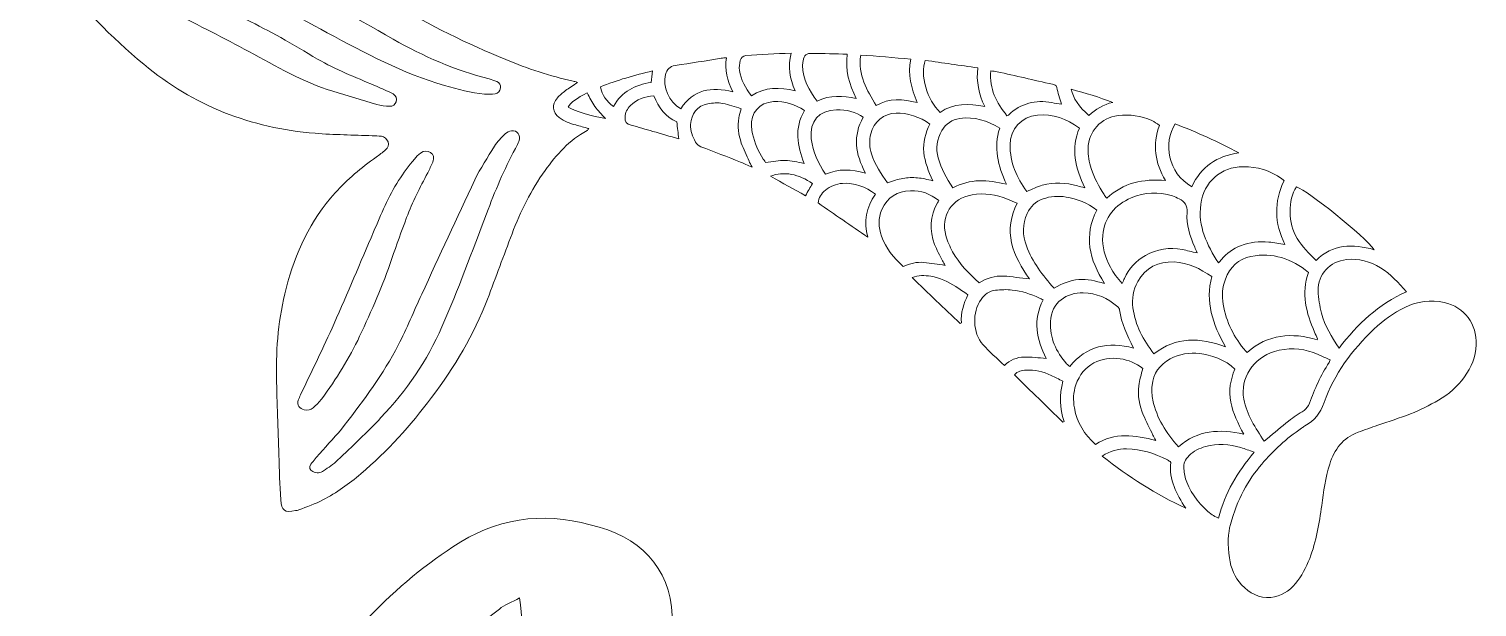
# Model space of a CAD drawing. Header units: inches. Extents: x 0.16 to 5.6, y -5.13 to -0.86.
# Drawn here: x 0.162 to 1.34, y -4.284 to -3.814 of the extents above; entities that cross this region are included whole.
import ezdxf

# ---------------------------------------------------------------- set-up
doc = ezdxf.new("R2010")
doc.units = ezdxf.units.IN
doc.header["$MEASUREMENT"] = 0
doc.layers.add('Layer 1', color=7, linetype='Continuous')

# ---------------------------------------------------------------- blocks, each defined once
blk = doc.blocks.new('block 67')
at = {"layer": 'Layer 1', "lineweight": 0}
blk.add_open_spline([(1.1384, -4.2439), (1.1397, -4.2521), (1.1426, -4.2596), (1.1484, -4.2658), (1.1549, -4.2725), (1.1626, -4.2768), (1.1722, -4.276), (1.1805, -4.2753), (1.1869, -4.2708), (1.1922, -4.2646), (1.1974, -4.2586), (1.2008, -4.2516), (1.2037, -4.2443), (1.2091, -4.2304), (1.2114, -4.2158), (1.2135, -4.2012), (1.2151, -4.1899), (1.2165, -4.1786), (1.22, -4.1677), (1.2238, -4.1556), (1.2307, -4.1463), (1.243, -4.1417), (1.2484, -4.1398), (1.2537, -4.1378), (1.2591, -4.1359), (1.2679, -4.1328), (1.277, -4.1302), (1.2857, -4.1267), (1.2935, -4.1235), (1.3011, -4.1198), (1.3084, -4.1156), (1.3168, -4.1109), (1.3239, -4.1044), (1.3296, -4.0966), (1.3352, -4.0888), (1.3387, -4.0803), (1.3391, -4.0706), (1.3398, -4.0537), (1.3294, -4.0398), (1.3131, -4.0361), (1.302, -4.0335), (1.2914, -4.0353), (1.2812, -4.0401), (1.2718, -4.0446), (1.2635, -4.0507), (1.256, -4.0578), (1.2382, -4.0748), (1.2236, -4.0941), (1.2154, -4.1176), (1.2125, -4.1262), (1.2075, -4.1323), (1.1998, -4.1365), (1.1988, -4.1371), (1.198, -4.1377), (1.1971, -4.1383), (1.1849, -4.1466), (1.1741, -4.1564), (1.1647, -4.1676), (1.1535, -4.181), (1.145, -4.1959), (1.1392, -4.2168), (1.1376, -4.223), (1.1367, -4.2334), (1.1384, -4.2439)], degree=3, knots=[0, 0, 0, 0, 1, 1, 1, 2, 2, 2, 3, 3, 3, 4, 4, 4, 5, 5, 5, 6, 6, 6, 7, 7, 7, 8, 8, 8, 9, 9, 9, 10, 10, 10, 11, 11, 11, 12, 12, 12, 13, 13, 13, 14, 14, 14, 15, 15, 15, 16, 16, 16, 17, 17, 17, 18, 18, 18, 19, 19, 19, 20, 20, 20, 21, 21, 21, 21], dxfattribs=at)
blk = doc.blocks.new('block 66')
at = {"layer": 'Layer 1'}
blk.add_blockref('block 67', (0, 0), dxfattribs=at)
blk = doc.blocks.new('block 70')
at = {"layer": 'Layer 1', "lineweight": 0}
blk.add_open_spline([(1.0159, -4.0175), (1.0228, -4.0169), (1.0295, -4.0187), (1.037, -4.0207), (1.0244, -4.0012), (1.02, -3.9819), (1.0306, -3.961), (1.023, -3.9552), (1.0146, -3.952), (1.0056, -3.9504), (0.9992, -3.9493), (0.993, -3.9498), (0.9869, -3.9519), (0.9809, -3.954), (0.9767, -3.9579), (0.9741, -3.9637), (0.97, -3.9725), (0.9702, -3.9813), (0.9734, -3.9902), (0.9781, -4.0033), (0.9866, -4.014), (0.9959, -4.0246), (1.0024, -4.0206), (1.0088, -4.0181), (1.0159, -4.0175)], degree=3, knots=[0, 0, 0, 0, 1, 1, 1, 2, 2, 2, 3, 3, 3, 4, 4, 4, 5, 5, 5, 6, 6, 6, 7, 7, 7, 8, 8, 8, 8], dxfattribs=at)
blk = doc.blocks.new('block 69')
at = {"layer": 'Layer 1'}
blk.add_blockref('block 70', (0, 0), dxfattribs=at)
blk = doc.blocks.new('block 73')
at = {"layer": 'Layer 1', "lineweight": 0}
blk.add_open_spline([(1.0754, -3.8883), (1.0666, -3.8841), (1.0574, -3.8831), (1.0479, -3.8842), (1.0341, -3.8858), (1.024, -3.897), (1.0235, -3.911), (1.0233, -3.9166), (1.0243, -3.922), (1.0261, -3.9273), (1.0286, -3.9348), (1.0324, -3.9416), (1.0365, -3.9483), (1.0371, -3.9493), (1.0378, -3.9502), (1.0387, -3.9514), (1.0522, -3.9388), (1.0683, -3.9354), (1.0865, -3.937), (1.0778, -3.9225), (1.0759, -3.908), (1.0815, -3.8921), (1.0792, -3.8906), (1.0774, -3.8892), (1.0754, -3.8883)], degree=3, knots=[0, 0, 0, 0, 1, 1, 1, 2, 2, 2, 3, 3, 3, 4, 4, 4, 5, 5, 5, 6, 6, 6, 7, 7, 7, 8, 8, 8, 8], dxfattribs=at)
blk = doc.blocks.new('block 72')
at = {"layer": 'Layer 1'}
blk.add_blockref('block 73', (0, 0), dxfattribs=at)
blk = doc.blocks.new('block 75')
at = {"layer": 'Layer 1', "lineweight": 0}
blk.add_open_spline([(0.9715, -4.0805), (0.9774, -4.0805), (0.9833, -4.0812), (0.9895, -4.0816), (0.9816, -4.0662), (0.9786, -4.0505), (0.9869, -4.0341), (0.9858, -4.0335), (0.9849, -4.0329), (0.984, -4.0325), (0.9769, -4.0293), (0.9696, -4.0269), (0.9619, -4.026), (0.9574, -4.0255), (0.9527, -4.0257), (0.9482, -4.0262), (0.9433, -4.0268), (0.9394, -4.0296), (0.9365, -4.0337), (0.9292, -4.0441), (0.9296, -4.061), (0.938, -4.0704), (0.9433, -4.0764), (0.9495, -4.0815), (0.9555, -4.0873), (0.9602, -4.0832), (0.9655, -4.0805), (0.9715, -4.0805)], degree=3, knots=[0, 0, 0, 0, 1, 1, 1, 2, 2, 2, 3, 3, 3, 4, 4, 4, 5, 5, 5, 6, 6, 6, 7, 7, 7, 8, 8, 8, 9, 9, 9, 9], dxfattribs=at)
blk = doc.blocks.new('block 74')
at = {"layer": 'Layer 1'}
blk.add_blockref('block 75', (0, 0), dxfattribs=at)
blk = doc.blocks.new('block 71')
at = {"layer": 'Layer 1'}
for name in ['block 72', 'block 74']:
    blk.add_blockref(name, (0, 0), dxfattribs=at)
blk = doc.blocks.new('block 68')
at = {"layer": 'Layer 1'}
for name in ['block 71', 'block 69']:
    blk.add_blockref(name, (0, 0), dxfattribs=at)
blk = doc.blocks.new('block 78')
at = {"layer": 'Layer 1', "lineweight": 0}
blk.add_open_spline([(1.1692, -4.147), (1.175, -4.1421), (1.1807, -4.1372), (1.1866, -4.1326), (1.1906, -4.1294), (1.195, -4.1267), (1.1991, -4.1239), (1.2012, -4.1224), (1.2026, -4.1206), (1.2035, -4.1181), (1.2077, -4.1066), (1.2126, -4.0953), (1.2195, -4.085), (1.2198, -4.0845), (1.2199, -4.0839), (1.2203, -4.0828), (1.2157, -4.0808), (1.2113, -4.0786), (1.2067, -4.0769), (1.1963, -4.0731), (1.1857, -4.0728), (1.175, -4.076), (1.1578, -4.0812), (1.147, -4.098), (1.1501, -4.1147), (1.1526, -4.1275), (1.1596, -4.1382), (1.1668, -4.149), (1.1679, -4.1481), (1.1685, -4.1475), (1.1692, -4.147)], degree=3, knots=[0, 0, 0, 0, 1, 1, 1, 2, 2, 2, 3, 3, 3, 4, 4, 4, 5, 5, 5, 6, 6, 6, 7, 7, 7, 8, 8, 8, 9, 9, 9, 10, 10, 10, 10], dxfattribs=at)
blk = doc.blocks.new('block 77')
at = {"layer": 'Layer 1'}
blk.add_blockref('block 78', (0, 0), dxfattribs=at)
blk = doc.blocks.new('block 80')
at = {"layer": 'Layer 1', "lineweight": 0}
blk.add_open_spline([(1.2613, -4.0079), (1.2528, -4.0027), (1.2436, -4.0002), (1.2336, -4.0013), (1.2199, -4.0028), (1.2104, -4.0131), (1.2106, -4.0268), (1.2108, -4.0329), (1.2119, -4.039), (1.2134, -4.0449), (1.2161, -4.0551), (1.2214, -4.0641), (1.2276, -4.0732), (1.2427, -4.0538), (1.2595, -4.0373), (1.2824, -4.0276), (1.2758, -4.0201), (1.2695, -4.013), (1.2613, -4.0079)], degree=3, knots=[0, 0, 0, 0, 1, 1, 1, 2, 2, 2, 3, 3, 3, 4, 4, 4, 5, 5, 5, 6, 6, 6, 6], dxfattribs=at)
blk = doc.blocks.new('block 79')
at = {"layer": 'Layer 1'}
blk.add_blockref('block 80', (0, 0), dxfattribs=at)
blk = doc.blocks.new('block 82')
at = {"layer": 'Layer 1', "lineweight": 0}
blk.add_open_spline([(1.1586, -4.1579), (1.1546, -4.1565), (1.1512, -4.1551), (1.1478, -4.1541), (1.1383, -4.1512), (1.1287, -4.1507), (1.1191, -4.1533), (1.114, -4.1546), (1.1094, -4.1569), (1.1056, -4.1607), (1.1026, -4.1637), (1.1007, -4.1671), (1.1014, -4.1714), (1.1019, -4.1751), (1.1024, -4.1788), (1.1037, -4.1822), (1.1079, -4.193), (1.1152, -4.2017), (1.1243, -4.2088), (1.1257, -4.2098), (1.1275, -4.2104), (1.1295, -4.2114), (1.1349, -4.1911), (1.145, -4.174), (1.1586, -4.1579)], degree=3, knots=[0, 0, 0, 0, 1, 1, 1, 2, 2, 2, 3, 3, 3, 4, 4, 4, 5, 5, 5, 6, 6, 6, 7, 7, 7, 8, 8, 8, 8], dxfattribs=at)
blk = doc.blocks.new('block 81')
at = {"layer": 'Layer 1'}
blk.add_blockref('block 82', (0, 0), dxfattribs=at)
blk = doc.blocks.new('block 76')
at = {"layer": 'Layer 1'}
for name in ['block 79', 'block 77', 'block 81']:
    blk.add_blockref(name, (0, 0), dxfattribs=at)
blk = doc.blocks.new('block 85')
at = {"layer": 'Layer 1', "lineweight": 0}
blk.add_open_spline([(1.2101, -4.0657), (1.2093, -4.0639), (1.2085, -4.0621), (1.2077, -4.0602), (1.201, -4.0447), (1.1965, -4.0289), (1.2027, -4.0117), (1.189, -4.0006), (1.1737, -3.9951), (1.156, -3.9987), (1.1457, -4.0008), (1.1389, -4.0074), (1.1352, -4.0171), (1.1326, -4.0237), (1.1323, -4.0306), (1.1334, -4.0376), (1.1357, -4.0521), (1.1423, -4.0646), (1.1517, -4.0758), (1.152, -4.0761), (1.1524, -4.0763), (1.1529, -4.0767), (1.1698, -4.0618), (1.1892, -4.0604), (1.2098, -4.0664), (1.21, -4.066), (1.2102, -4.0658), (1.2101, -4.0657)], degree=3, knots=[0, 0, 0, 0, 1, 1, 1, 2, 2, 2, 3, 3, 3, 4, 4, 4, 5, 5, 5, 6, 6, 6, 7, 7, 7, 8, 8, 8, 9, 9, 9, 9], dxfattribs=at)
blk = doc.blocks.new('block 84')
at = {"layer": 'Layer 1'}
blk.add_blockref('block 85', (0, 0), dxfattribs=at)
blk = doc.blocks.new('block 87')
at = {"layer": 'Layer 1', "lineweight": 0}
blk.add_open_spline([(1.1501, -4.1433), (1.1455, -4.1344), (1.1414, -4.1263), (1.1396, -4.1172), (1.1377, -4.1078), (1.1393, -4.0989), (1.1428, -4.0903), (1.1357, -4.0827), (1.1225, -4.0785), (1.1144, -4.0777), (1.1059, -4.0769), (1.0978, -4.0778), (1.0902, -4.082), (1.0817, -4.0867), (1.0765, -4.0939), (1.0756, -4.1036), (1.0753, -4.1076), (1.0753, -4.1117), (1.0762, -4.1155), (1.0793, -4.13), (1.0868, -4.1422), (1.097, -4.1535), (1.1127, -4.1399), (1.1305, -4.1387), (1.1501, -4.1433)], degree=3, knots=[0, 0, 0, 0, 1, 1, 1, 2, 2, 2, 3, 3, 3, 4, 4, 4, 5, 5, 5, 6, 6, 6, 7, 7, 7, 8, 8, 8, 8], dxfattribs=at)
blk = doc.blocks.new('block 86')
at = {"layer": 'Layer 1'}
blk.add_blockref('block 87', (0, 0), dxfattribs=at)
blk = doc.blocks.new('block 89')
at = {"layer": 'Layer 1', "lineweight": 0}
blk.add_open_spline([(1.193, -3.9422), (1.1858, -3.9522), (1.186, -3.9723), (1.1935, -3.984), (1.1978, -3.9906), (1.2031, -3.9963), (1.2089, -4.0019), (1.2225, -3.9885), (1.2386, -3.9884), (1.2562, -3.9932), (1.2481, -3.9821), (1.2024, -3.9453), (1.193, -3.9422)], degree=3, knots=[0, 0, 0, 0, 1, 1, 1, 2, 2, 2, 3, 3, 3, 4, 4, 4, 4], dxfattribs=at)
blk = doc.blocks.new('block 88')
at = {"layer": 'Layer 1'}
blk.add_blockref('block 89', (0, 0), dxfattribs=at)
blk = doc.blocks.new('block 91')
at = {"layer": 'Layer 1', "lineweight": 0}
blk.add_open_spline([(1.1029, -4.2035), (1.0953, -4.192), (1.0893, -4.1803), (1.0907, -4.1662), (1.0903, -4.1657), (1.09, -4.1654), (1.0896, -4.1651), (1.0891, -4.1648), (1.0886, -4.1644), (1.088, -4.1641), (1.0776, -4.1587), (1.0667, -4.1554), (1.0549, -4.1552), (1.048, -4.1551), (1.0415, -4.1566), (1.0351, -4.1611), (1.0565, -4.1779), (1.0788, -4.192), (1.1029, -4.2035)], degree=3, knots=[0, 0, 0, 0, 1, 1, 1, 2, 2, 2, 3, 3, 3, 4, 4, 4, 5, 5, 5, 6, 6, 6, 6], dxfattribs=at)
blk = doc.blocks.new('block 90')
at = {"layer": 'Layer 1'}
blk.add_blockref('block 91', (0, 0), dxfattribs=at)
blk = doc.blocks.new('block 83')
at = {"layer": 'Layer 1'}
for name in ['block 88', 'block 84', 'block 86', 'block 90']:
    blk.add_blockref(name, (0, 0), dxfattribs=at)
blk = doc.blocks.new('block 94')
at = {"layer": 'Layer 1', "lineweight": 0}
blk.add_open_spline([(0.7679, -3.8728), (0.7562, -3.8736), (0.7491, -3.8819), (0.7499, -3.8935), (0.75, -3.8954), (0.7504, -3.8972), (0.7508, -3.899), (0.7523, -3.9065), (0.7555, -3.9133), (0.7595, -3.9197), (0.7603, -3.9208), (0.7611, -3.9219), (0.7613, -3.9222), (0.7671, -3.9216), (0.7722, -3.9205), (0.7772, -3.9207), (0.7822, -3.9208), (0.7872, -3.9221), (0.7926, -3.923), (0.7874, -3.9086), (0.7842, -3.8945), (0.7931, -3.88), (0.7851, -3.8751), (0.7769, -3.8722), (0.7679, -3.8728)], degree=3, knots=[0, 0, 0, 0, 1, 1, 1, 2, 2, 2, 3, 3, 3, 4, 4, 4, 5, 5, 5, 6, 6, 6, 7, 7, 7, 8, 8, 8, 8], dxfattribs=at)
blk = doc.blocks.new('block 93')
at = {"layer": 'Layer 1'}
blk.add_blockref('block 94', (0, 0), dxfattribs=at)
blk = doc.blocks.new('block 96')
at = {"layer": 'Layer 1', "lineweight": 0}
blk.add_open_spline([(0.8278, -3.8342), (0.8179, -3.834), (0.8087, -3.8337), (0.7995, -3.8336), (0.7942, -3.8335), (0.793, -3.8346), (0.7918, -3.8399), (0.7916, -3.8411), (0.7914, -3.8423), (0.7914, -3.8435), (0.7914, -3.8548), (0.797, -3.8636), (0.8032, -3.8724), (0.8138, -3.8673), (0.8242, -3.868), (0.835, -3.8703), (0.8295, -3.8588), (0.8257, -3.8472), (0.8278, -3.8342)], degree=3, knots=[0, 0, 0, 0, 1, 1, 1, 2, 2, 2, 3, 3, 3, 4, 4, 4, 5, 5, 5, 6, 6, 6, 6], dxfattribs=at)
blk = doc.blocks.new('block 95')
at = {"layer": 'Layer 1'}
blk.add_blockref('block 96', (0, 0), dxfattribs=at)
blk = doc.blocks.new('block 92')
at = {"layer": 'Layer 1'}
for name in ['block 95', 'block 93']:
    blk.add_blockref(name, (0, 0), dxfattribs=at)
blk = doc.blocks.new('block 99')
at = {"layer": 'Layer 1', "lineweight": 0}
blk.add_open_spline([(0.9571, -3.94), (0.9504, -3.9249), (0.9465, -3.9101), (0.9517, -3.8944), (0.9415, -3.8883), (0.9311, -3.8848), (0.9193, -3.8865), (0.9128, -3.8874), (0.908, -3.8908), (0.9046, -3.8964), (0.9005, -3.9034), (0.8996, -3.9108), (0.9017, -3.9186), (0.904, -3.9273), (0.9083, -3.9351), (0.9136, -3.943), (0.9275, -3.9353), (0.942, -3.9362), (0.9571, -3.94)], degree=3, knots=[0, 0, 0, 0, 1, 1, 1, 2, 2, 2, 3, 3, 3, 4, 4, 4, 5, 5, 5, 6, 6, 6, 6], dxfattribs=at)
blk = doc.blocks.new('block 98')
at = {"layer": 'Layer 1'}
blk.add_blockref('block 99', (0, 0), dxfattribs=at)
blk = doc.blocks.new('block 101')
at = {"layer": 'Layer 1', "lineweight": 0}
blk.add_open_spline([(0.8791, -3.9453), (0.8683, -3.9457), (0.8605, -3.9505), (0.8559, -3.9606), (0.8527, -3.9679), (0.853, -3.9751), (0.8556, -3.9822), (0.8591, -3.992), (0.8653, -3.9999), (0.8733, -4.0068), (0.8787, -4.0045), (0.8842, -4.003), (0.89, -4.0036), (0.8957, -4.0041), (0.9014, -4.0051), (0.9073, -4.006), (0.9066, -4.0047), (0.9058, -4.0035), (0.9051, -4.0022), (0.903, -3.9978), (0.9004, -3.9935), (0.8988, -3.9889), (0.8946, -3.9773), (0.8947, -3.9659), (0.9012, -3.9551), (0.9015, -3.9546), (0.9017, -3.954), (0.9021, -3.9531), (0.8953, -3.9478), (0.8877, -3.945), (0.8791, -3.9453)], degree=3, knots=[0, 0, 0, 0, 1, 1, 1, 2, 2, 2, 3, 3, 3, 4, 4, 4, 5, 5, 5, 6, 6, 6, 7, 7, 7, 8, 8, 8, 9, 9, 9, 10, 10, 10, 10], dxfattribs=at)
blk = doc.blocks.new('block 100')
at = {"layer": 'Layer 1'}
blk.add_blockref('block 101', (0, 0), dxfattribs=at)
blk = doc.blocks.new('block 103')
at = {"layer": 'Layer 1', "lineweight": 0}
blk.add_open_spline([(0.9589, -3.8837), (0.9689, -3.8741), (0.9808, -3.8712), (0.9942, -3.8736), (0.9967, -3.8741), (0.9992, -3.8744), (1.0019, -3.8749), (1.0005, -3.87), (0.9991, -3.8657), (0.998, -3.8613), (0.9975, -3.8593), (0.9961, -3.8591), (0.9946, -3.8587), (0.9796, -3.8553), (0.9646, -3.8519), (0.9496, -3.8485), (0.948, -3.8481), (0.9464, -3.8481), (0.9444, -3.8479), (0.9432, -3.8625), (0.9489, -3.8738), (0.9576, -3.8843), (0.9584, -3.8839), (0.9587, -3.8839), (0.9589, -3.8837)], degree=3, knots=[0, 0, 0, 0, 1, 1, 1, 2, 2, 2, 3, 3, 3, 4, 4, 4, 5, 5, 5, 6, 6, 6, 7, 7, 7, 8, 8, 8, 8], dxfattribs=at)
blk = doc.blocks.new('block 102')
at = {"layer": 'Layer 1'}
blk.add_blockref('block 103', (0, 0), dxfattribs=at)
blk = doc.blocks.new('block 97')
at = {"layer": 'Layer 1'}
for name in ['block 102', 'block 98', 'block 100']:
    blk.add_blockref(name, (0, 0), dxfattribs=at)
blk = doc.blocks.new('block 106')
at = {"layer": 'Layer 1', "lineweight": 0}
blk.add_open_spline([(0.7266, -3.8743), (0.7226, -3.8736), (0.7183, -3.8738), (0.7143, -3.8745), (0.706, -3.8762), (0.7009, -3.8828), (0.7004, -3.8913), (0.7001, -3.8966), (0.7019, -3.9012), (0.7044, -3.9057), (0.7055, -3.9076), (0.7068, -3.9087), (0.7088, -3.9095), (0.7196, -3.9136), (0.7303, -3.9178), (0.741, -3.922), (0.7439, -3.9232), (0.7467, -3.9245), (0.7505, -3.9262), (0.7493, -3.9239), (0.7485, -3.9226), (0.7479, -3.9213), (0.7458, -3.9164), (0.7434, -3.9115), (0.7416, -3.9065), (0.7394, -3.8999), (0.7382, -3.893), (0.7396, -3.886), (0.7401, -3.8838), (0.7407, -3.8816), (0.7414, -3.8786), (0.7363, -3.877), (0.7315, -3.8751), (0.7266, -3.8743)], degree=3, knots=[0, 0, 0, 0, 1, 1, 1, 2, 2, 2, 3, 3, 3, 4, 4, 4, 5, 5, 5, 6, 6, 6, 7, 7, 7, 8, 8, 8, 9, 9, 9, 10, 10, 10, 11, 11, 11, 11], dxfattribs=at)
blk = doc.blocks.new('block 105')
at = {"layer": 'Layer 1'}
blk.add_blockref('block 106', (0, 0), dxfattribs=at)
blk = doc.blocks.new('block 108')
at = {"layer": 'Layer 1', "lineweight": 0}
blk.add_open_spline([(0.7454, -3.8354), (0.7428, -3.8355), (0.7413, -3.8371), (0.7408, -3.8393), (0.7402, -3.8419), (0.7397, -3.8448), (0.7401, -3.8474), (0.7411, -3.8552), (0.7451, -3.8617), (0.7498, -3.8682), (0.7608, -3.8606), (0.7727, -3.861), (0.7855, -3.8641), (0.7808, -3.854), (0.7792, -3.8443), (0.7821, -3.8333), (0.7693, -3.834), (0.7573, -3.8347), (0.7454, -3.8354)], degree=3, knots=[0, 0, 0, 0, 1, 1, 1, 2, 2, 2, 3, 3, 3, 4, 4, 4, 5, 5, 5, 6, 6, 6, 6], dxfattribs=at)
blk = doc.blocks.new('block 107')
at = {"layer": 'Layer 1'}
blk.add_blockref('block 108', (0, 0), dxfattribs=at)
blk = doc.blocks.new('block 104')
at = {"layer": 'Layer 1'}
for name in ['block 107', 'block 105']:
    blk.add_blockref(name, (0, 0), dxfattribs=at)
blk = doc.blocks.new('block 111')
at = {"layer": 'Layer 1', "lineweight": 0}
blk.add_open_spline([(0.9033, -3.8816), (0.9142, -3.8739), (0.9265, -3.8745), (0.9395, -3.8768), (0.9346, -3.8666), (0.9326, -3.8565), (0.9338, -3.8454), (0.9193, -3.8433), (0.9053, -3.8413), (0.8912, -3.8393), (0.8865, -3.8508), (0.8928, -3.8717), (0.9033, -3.8816)], degree=3, knots=[0, 0, 0, 0, 1, 1, 1, 2, 2, 2, 3, 3, 3, 4, 4, 4, 4], dxfattribs=at)
blk = doc.blocks.new('block 110')
at = {"layer": 'Layer 1'}
blk.add_blockref('block 111', (0, 0), dxfattribs=at)
blk = doc.blocks.new('block 114')
at = {"layer": 'Layer 1', "lineweight": 0}
blk.add_open_spline([(0.873, -3.9352), (0.8768, -3.9345), (0.8809, -3.9345), (0.8849, -3.9348), (0.8888, -3.9351), (0.8928, -3.9362), (0.8972, -3.9371), (0.8937, -3.9293), (0.8908, -3.922), (0.89, -3.9141), (0.8891, -3.9059), (0.8915, -3.8984), (0.8948, -3.8911), (0.8872, -3.8853), (0.8762, -3.8817), (0.8674, -3.8821), (0.8575, -3.8825), (0.8493, -3.8892), (0.8469, -3.8989), (0.8455, -3.9044), (0.8458, -3.9099), (0.8475, -3.9153), (0.8503, -3.924), (0.8551, -3.9317), (0.8605, -3.9388), (0.865, -3.9374), (0.8689, -3.9359), (0.873, -3.9352)], degree=3, knots=[0, 0, 0, 0, 1, 1, 1, 2, 2, 2, 3, 3, 3, 4, 4, 4, 5, 5, 5, 6, 6, 6, 7, 7, 7, 8, 8, 8, 9, 9, 9, 9], dxfattribs=at)
blk = doc.blocks.new('block 113')
at = {"layer": 'Layer 1'}
blk.add_blockref('block 114', (0, 0), dxfattribs=at)
blk = doc.blocks.new('block 116')
at = {"layer": 'Layer 1', "lineweight": 0}
blk.add_open_spline([(0.8445, -3.9831), (0.841, -3.9703), (0.8431, -3.9588), (0.8506, -3.9482), (0.8425, -3.9419), (0.8338, -3.9387), (0.8238, -3.9393), (0.8186, -3.9397), (0.814, -3.9416), (0.81, -3.9449), (0.8067, -3.9476), (0.8045, -3.951), (0.8041, -3.9552), (0.8174, -3.9645), (0.8306, -3.9736), (0.8445, -3.9831)], degree=3, knots=[0, 0, 0, 0, 1, 1, 1, 2, 2, 2, 3, 3, 3, 4, 4, 4, 5, 5, 5, 5], dxfattribs=at)
blk = doc.blocks.new('block 115')
at = {"layer": 'Layer 1'}
blk.add_blockref('block 116', (0, 0), dxfattribs=at)
blk = doc.blocks.new('block 112')
at = {"layer": 'Layer 1'}
for name in ['block 113', 'block 115']:
    blk.add_blockref(name, (0, 0), dxfattribs=at)
blk = doc.blocks.new('block 109')
at = {"layer": 'Layer 1'}
for name in ['block 110', 'block 112']:
    blk.add_blockref(name, (0, 0), dxfattribs=at)
blk = doc.blocks.new('block 119')
at = {"layer": 'Layer 1', "lineweight": 0}
blk.add_open_spline([(1.1102, -3.9911), (1.1064, -3.9821), (1.1032, -3.9728), (1.104, -3.963), (1.1045, -3.9571), (1.102, -3.9542), (1.0976, -3.9519), (1.0958, -3.951), (1.094, -3.95), (1.0921, -3.9495), (1.0808, -3.9461), (1.0695, -3.9463), (1.0587, -3.951), (1.0454, -3.9568), (1.0368, -3.9667), (1.0355, -3.9818), (1.0348, -3.9909), (1.0373, -3.9994), (1.0417, -4.0074), (1.0442, -4.0121), (1.0473, -4.0165), (1.0513, -4.0207), (1.0521, -4.019), (1.0526, -4.0178), (1.0531, -4.0166), (1.0568, -4.0084), (1.0625, -4.0023), (1.0703, -3.9979), (1.0797, -3.9927), (1.0897, -3.9911), (1.1002, -3.9931), (1.104, -3.9938), (1.1077, -3.9949), (1.1122, -3.9959), (1.1113, -3.9939), (1.1108, -3.9925), (1.1102, -3.9911)], degree=3, knots=[0, 0, 0, 0, 1, 1, 1, 2, 2, 2, 3, 3, 3, 4, 4, 4, 5, 5, 5, 6, 6, 6, 7, 7, 7, 8, 8, 8, 9, 9, 9, 10, 10, 10, 11, 11, 11, 12, 12, 12, 12], dxfattribs=at)
blk = doc.blocks.new('block 118')
at = {"layer": 'Layer 1'}
blk.add_blockref('block 119', (0, 0), dxfattribs=at)
blk = doc.blocks.new('block 121')
at = {"layer": 'Layer 1', "lineweight": 0}
blk.add_open_spline([(1.0492, -4.0422), (1.0491, -4.0413), (1.0484, -4.0402), (1.0476, -4.0396), (1.0396, -4.0327), (1.0303, -4.0284), (1.0196, -4.0282), (1.0065, -4.028), (0.9936, -4.0357), (0.9929, -4.0517), (0.9923, -4.065), (0.9975, -4.0762), (1.0061, -4.086), (1.0068, -4.0869), (1.0078, -4.0876), (1.0086, -4.0883), (1.0224, -4.0713), (1.0398, -4.0677), (1.0606, -4.0732), (1.055, -4.0628), (1.0507, -4.0531), (1.0492, -4.0422)], degree=3, knots=[0, 0, 0, 0, 1, 1, 1, 2, 2, 2, 3, 3, 3, 4, 4, 4, 5, 5, 5, 6, 6, 6, 7, 7, 7, 7], dxfattribs=at)
blk = doc.blocks.new('block 120')
at = {"layer": 'Layer 1'}
blk.add_blockref('block 121', (0, 0), dxfattribs=at)
blk = doc.blocks.new('block 123')
at = {"layer": 'Layer 1', "lineweight": 0}
blk.add_open_spline([(1.0943, -3.8909), (1.0845, -3.9064), (1.0882, -3.9308), (1.1079, -3.942), (1.1154, -3.9258), (1.1283, -3.9169), (1.1461, -3.9145), (1.1292, -3.9053), (1.1119, -3.8976), (1.0943, -3.8909)], degree=3, knots=[0, 0, 0, 0, 1, 1, 1, 2, 2, 2, 3, 3, 3, 3], dxfattribs=at)
blk = doc.blocks.new('block 122')
at = {"layer": 'Layer 1'}
blk.add_blockref('block 123', (0, 0), dxfattribs=at)
blk = doc.blocks.new('block 125')
at = {"layer": 'Layer 1', "lineweight": 0}
blk.add_open_spline([(1.0031, -4.1335), (1.0034, -4.1333), (1.0037, -4.1332), (1.004, -4.133), (1.0004, -4.1222), (1.0001, -4.1114), (1.0031, -4.1002), (0.9998, -4.0985), (0.9967, -4.0968), (0.9935, -4.0954), (0.987, -4.0924), (0.9802, -4.0907), (0.973, -4.0912), (0.9696, -4.0914), (0.9663, -4.092), (0.9636, -4.0951), (0.9769, -4.108), (0.99, -4.1207), (1.0031, -4.1335)], degree=3, knots=[0, 0, 0, 0, 1, 1, 1, 2, 2, 2, 3, 3, 3, 4, 4, 4, 5, 5, 5, 6, 6, 6, 6], dxfattribs=at)
blk = doc.blocks.new('block 124')
at = {"layer": 'Layer 1'}
blk.add_blockref('block 125', (0, 0), dxfattribs=at)
blk = doc.blocks.new('block 117')
at = {"layer": 'Layer 1'}
for name in ['block 122', 'block 118', 'block 120', 'block 124']:
    blk.add_blockref(name, (0, 0), dxfattribs=at)
blk = doc.blocks.new('block 127')
at = {"layer": 'Layer 1', "lineweight": 0}
blk.add_open_spline([(0.627, -3.8607), (0.6286, -3.8678), (0.6319, -3.8727), (0.6377, -3.8767), (0.6443, -3.8647), (0.6552, -3.8591), (0.6684, -3.8572), (0.6687, -3.854), (0.669, -3.8512), (0.6693, -3.8478), (0.6547, -3.8513), (0.6406, -3.8555), (0.627, -3.8607)], degree=3, knots=[0, 0, 0, 0, 1, 1, 1, 2, 2, 2, 3, 3, 3, 4, 4, 4, 4], dxfattribs=at)
blk = doc.blocks.new('block 126')
at = {"layer": 'Layer 1'}
blk.add_blockref('block 127', (0, 0), dxfattribs=at)
blk = doc.blocks.new('block 129')
at = {"layer": 'Layer 1', "lineweight": 0}
blk.add_open_spline([(0.6226, -3.8768), (0.6201, -3.8734), (0.6184, -3.8695), (0.6163, -3.8658), (0.6082, -3.8696), (0.6026, -3.8738), (0.6008, -3.8773), (0.6051, -3.8803), (0.6213, -3.8852), (0.6311, -3.8865), (0.628, -3.883), (0.6249, -3.8802), (0.6226, -3.8768)], degree=3, knots=[0, 0, 0, 0, 1, 1, 1, 2, 2, 2, 3, 3, 3, 4, 4, 4, 4], dxfattribs=at)
blk = doc.blocks.new('block 128')
at = {"layer": 'Layer 1'}
blk.add_blockref('block 129', (0, 0), dxfattribs=at)
blk = doc.blocks.new('block 197')
at = {"layer": 'Layer 1', "lineweight": 0}
blk.add_open_spline([(1.1792, -4.5232), (1.1593, -4.5917), (1.1125, -4.6962), (1.0566, -4.7971), (0.999, -4.9016), (0.9431, -4.9539), (0.9161, -4.9773), (0.8765, -5.0079), (0.8332, -5.0205), (0.7828, -5.0133), (0.7395, -5.0079), (0.7053, -4.9809), (0.6981, -4.9376), (0.6909, -4.889), (0.6999, -4.844), (0.7125, -4.7971), (0.7341, -4.7232), (0.7738, -4.6548), (0.8098, -4.5863), (0.8242, -4.5611), (0.8404, -4.5358), (0.853, -4.5088), (0.8638, -4.4854), (0.8711, -4.4602), (0.8783, -4.4331), (0.8837, -4.4169), (0.8855, -4.3971), (0.8693, -4.3791), (0.8567, -4.3845), (0.8494, -4.3899), (0.8386, -4.3953), (0.7936, -4.4223), (0.754, -4.4566), (0.7251, -4.4998), (0.6729, -4.5719), (0.635, -4.653), (0.6098, -4.7394), (0.6044, -4.7575), (0.5954, -4.7665), (0.5792, -4.7683), (0.5684, -4.7683), (0.5575, -4.7683), (0.5485, -4.7665), (0.5287, -4.7647), (0.5179, -4.7539), (0.5143, -4.734), (0.5017, -4.6764), (0.5035, -4.6169), (0.5143, -4.5593), (0.5287, -4.4926), (0.5431, -4.4259), (0.5575, -4.3593), (0.5612, -4.3341), (0.5666, -4.307), (0.5612, -4.2764), (0.5558, -4.28), (0.5485, -4.2818), (0.5449, -4.2854), (0.4891, -4.3286), (0.444, -4.3791), (0.4116, -4.444), (0.372, -4.5214), (0.3539, -4.6061), (0.3431, -4.6926), (0.3413, -4.7088), (0.3467, -4.7268), (0.3504, -4.7431), (0.3558, -4.7719), (0.3648, -4.7989), (0.372, -4.8277), (0.3756, -4.8494), (0.3702, -4.8566), (0.3485, -4.8602), (0.3197, -4.8674), (0.2891, -4.8638), (0.2711, -4.8349), (0.2621, -4.8187), (0.2512, -4.8043), (0.244, -4.7881), (0.1954, -4.6746), (0.1864, -4.5557), (0.208, -4.435), (0.2116, -4.4133), (0.2188, -4.3917), (0.2296, -4.3719), (0.244, -4.3431), (0.2909, -4.3322), (0.3161, -4.3503), (0.3233, -4.3557), (0.3305, -4.3665), (0.3305, -4.3755), (0.3341, -4.3935), (0.3323, -4.4115), (0.3341, -4.4313), (0.3341, -4.4367), (0.3341, -4.444), (0.3341, -4.4566), (0.3395, -4.4458), (0.3431, -4.4422), (0.3449, -4.4367), (0.3684, -4.3863), (0.399, -4.3377), (0.435, -4.2962), (0.4566, -4.2728), (0.4819, -4.2512), (0.5071, -4.2349), (0.5413, -4.2115), (0.5792, -4.2061), (0.6188, -4.2169), (0.6585, -4.2259), (0.6837, -4.2512), (0.6855, -4.2908), (0.6873, -4.3178), (0.6855, -4.3449), (0.6801, -4.3719), (0.6729, -4.4115), (0.6602, -4.4494), (0.6494, -4.4944), (0.6585, -4.4836), (0.6639, -4.4764), (0.6711, -4.4674), (0.7017, -4.4295), (0.7359, -4.3953), (0.7792, -4.3701), (0.8188, -4.3467), (0.8621, -4.3341), (0.9071, -4.3395), (0.9738, -4.3449), (1.0098, -4.3899), (0.9972, -4.4548), (0.9918, -4.4836), (0.9828, -4.5124), (0.972, -4.5394), (0.9503, -4.5863), (0.9251, -4.6313), (0.9035, -4.6782), (0.8783, -4.734), (0.8512, -4.7917), (0.826, -4.8476), (0.8098, -4.8872), (0.8008, -4.9304), (0.8224, -4.9701), (0.826, -4.9683), (0.8945, -4.9376), (0.9864, -4.7953), (1.0603, -4.68), (1.1143, -4.5323), (1.1197, -4.516), (1.1287, -4.4944), (1.1449, -4.4656), (1.1738, -4.4746), (1.1936, -4.48), (1.1828, -4.5142), (1.1792, -4.5232)], degree=3, knots=[0, 0, 0, 0, 1, 1, 1, 2, 2, 2, 3, 3, 3, 4, 4, 4, 5, 5, 5, 6, 6, 6, 7, 7, 7, 8, 8, 8, 9, 9, 9, 10, 10, 10, 11, 11, 11, 12, 12, 12, 13, 13, 13, 14, 14, 14, 15, 15, 15, 16, 16, 16, 17, 17, 17, 18, 18, 18, 19, 19, 19, 20, 20, 20, 21, 21, 21, 22, 22, 22, 23, 23, 23, 24, 24, 24, 25, 25, 25, 26, 26, 26, 27, 27, 27, 28, 28, 28, 29, 29, 29, 30, 30, 30, 31, 31, 31, 32, 32, 32, 33, 33, 33, 34, 34, 34, 35, 35, 35, 36, 36, 36, 37, 37, 37, 38, 38, 38, 39, 39, 39, 40, 40, 40, 41, 41, 41, 42, 42, 42, 43, 43, 43, 44, 44, 44, 45, 45, 45, 46, 46, 46, 47, 47, 47, 48, 48, 48, 49, 49, 49, 50, 50, 50, 51, 51, 51, 51], dxfattribs=at)
blk = doc.blocks.new('block 196')
at = {"layer": 'Layer 1'}
blk.add_blockref('block 197', (0, 0), dxfattribs=at)
blk = doc.blocks.new('block 195')
at = {"layer": 'Layer 1'}
blk.add_blockref('block 196', (0, 0), dxfattribs=at)
blk = doc.blocks.new('block 256')
at = {"layer": 'Layer 1', "lineweight": 0}
for points, knots in [([(0.6084, -3.8572), (0.6046, -3.8598), (0.6015, -3.8617), (0.5986, -3.8639), (0.5963, -3.8657), (0.594, -3.8676), (0.5921, -3.8698), (0.5873, -3.8752), (0.5879, -3.8813), (0.5936, -3.8858), (0.5976, -3.8889), (0.6022, -3.8905), (0.607, -3.8918), (0.6104, -3.8928), (0.6137, -3.8937), (0.6176, -3.8947), (0.6169, -3.8956), (0.6167, -3.8962), (0.6162, -3.8964), (0.6017, -3.904), (0.5914, -3.9159), (0.582, -3.9289), (0.5707, -3.9447), (0.5621, -3.9621), (0.5552, -3.9803), (0.5485, -3.9979), (0.542, -4.0157), (0.5352, -4.0334), (0.5242, -4.0624), (0.5084, -4.0886), (0.4898, -4.1134), (0.4728, -4.1361), (0.4539, -4.1571), (0.4322, -4.1755), (0.4227, -4.1836), (0.4125, -4.1909), (0.4014, -4.1967), (0.3952, -4.1999), (0.3884, -4.2022), (0.3819, -4.2048), (0.381, -4.2052), (0.3801, -4.2053), (0.3792, -4.2054), (0.3703, -4.2071), (0.3678, -4.2056), (0.3671, -4.1966), (0.3663, -4.1845), (0.3661, -4.1723), (0.3657, -4.1602), (0.365, -4.1391), (0.3641, -4.1181), (0.3637, -4.097), (0.3632, -4.0726), (0.3654, -4.0484), (0.3715, -4.0247), (0.3789, -3.9958), (0.3912, -3.9694), (0.4113, -3.947), (0.4212, -3.936), (0.4326, -3.9266), (0.4447, -3.918), (0.4473, -3.9161), (0.4499, -3.9142), (0.4524, -3.9121), (0.4544, -3.9104), (0.4553, -3.9081), (0.4544, -3.9055), (0.4535, -3.9029), (0.4515, -3.9014), (0.449, -3.901), (0.4465, -3.9007), (0.4441, -3.9007), (0.4416, -3.9006), (0.4261, -3.8999), (0.4105, -3.8998), (0.3951, -3.8986), (0.3428, -3.8943), (0.2961, -3.8762), (0.2557, -3.8424), (0.2292, -3.8202), (0.2051, -3.796), (0.1843, -3.7685), (0.1787, -3.7612), (0.1741, -3.7531), (0.1695, -3.7452), (0.1661, -3.7394), (0.1642, -3.733), (0.1633, -3.7264), (0.1624, -3.7197), (0.1635, -3.717), (0.1697, -3.7142), (0.1751, -3.7117), (0.1808, -3.7096), (0.1866, -3.7082), (0.2056, -3.7036), (0.2249, -3.7028), (0.2444, -3.704), (0.2646, -3.7053), (0.2845, -3.7085), (0.304, -3.7138), (0.3338, -3.7219), (0.3623, -3.7335), (0.3888, -3.7495), (0.4125, -3.7638), (0.4356, -3.7791), (0.4593, -3.7934), (0.4883, -3.811), (0.5188, -3.8257), (0.5501, -3.8386), (0.5679, -3.846), (0.5861, -3.8521), (0.605, -3.8562), (0.6058, -3.8564), (0.6067, -3.8567), (0.6084, -3.8572)], [0, 0, 0, 0, 1, 1, 1, 2, 2, 2, 3, 3, 3, 4, 4, 4, 5, 5, 5, 6, 6, 6, 7, 7, 7, 8, 8, 8, 9, 9, 9, 10, 10, 10, 11, 11, 11, 12, 12, 12, 13, 13, 13, 14, 14, 14, 15, 15, 15, 16, 16, 16, 17, 17, 17, 18, 18, 18, 19, 19, 19, 20, 20, 20, 21, 21, 21, 22, 22, 22, 23, 23, 23, 24, 24, 24, 25, 25, 25, 26, 26, 26, 27, 27, 27, 28, 28, 28, 29, 29, 29, 30, 30, 30, 31, 31, 31, 32, 32, 32, 33, 33, 33, 34, 34, 34, 35, 35, 35, 36, 36, 36, 37, 37, 37, 38, 38, 38, 38]), ([(0.2727, -3.7327), (0.2606, -3.7308), (0.2485, -3.7283), (0.2363, -3.727), (0.2262, -3.7258), (0.216, -3.7259), (0.2059, -3.7256), (0.2021, -3.7255), (0.2003, -3.7278), (0.2009, -3.7316), (0.2014, -3.7353), (0.2038, -3.7375), (0.2077, -3.7379), (0.2121, -3.7383), (0.2166, -3.7384), (0.221, -3.7389), (0.2364, -3.7404), (0.2515, -3.7433), (0.2661, -3.7485), (0.2847, -3.755), (0.3028, -3.7628), (0.3202, -3.7719), (0.3486, -3.7867), (0.3769, -3.8017), (0.405, -3.8168), (0.4358, -3.8334), (0.4665, -3.85), (0.5004, -3.8596), (0.5111, -3.8626), (0.5217, -3.8658), (0.5328, -3.8667), (0.5357, -3.8669), (0.5387, -3.8669), (0.5415, -3.8665), (0.5441, -3.8662), (0.5455, -3.8642), (0.5457, -3.8617), (0.546, -3.8592), (0.545, -3.8574), (0.5427, -3.8565), (0.5407, -3.8557), (0.5387, -3.8548), (0.5367, -3.8543), (0.509, -3.8474), (0.4832, -3.8361), (0.4585, -3.822), (0.426, -3.8034), (0.3935, -3.7851), (0.3606, -3.7673), (0.3328, -3.7523), (0.3037, -3.7402), (0.2727, -3.7327)], [0, 0, 0, 0, 1, 1, 1, 2, 2, 2, 3, 3, 3, 4, 4, 4, 5, 5, 5, 6, 6, 6, 7, 7, 7, 8, 8, 8, 9, 9, 9, 10, 10, 10, 11, 11, 11, 12, 12, 12, 13, 13, 13, 14, 14, 14, 15, 15, 15, 16, 16, 16, 17, 17, 17, 17]), ([(0.2647, -3.7768), (0.2559, -3.7756), (0.2471, -3.7741), (0.2382, -3.7731), (0.2337, -3.7726), (0.2314, -3.7757), (0.2325, -3.7801), (0.233, -3.7825), (0.2344, -3.7843), (0.2367, -3.7852), (0.2389, -3.7859), (0.2411, -3.7867), (0.2433, -3.7872), (0.2562, -3.79), (0.2684, -3.7947), (0.2801, -3.8005), (0.3006, -3.8108), (0.321, -3.8213), (0.3412, -3.8321), (0.3634, -3.844), (0.3851, -3.857), (0.4094, -3.8644), (0.4213, -3.868), (0.4332, -3.8717), (0.4452, -3.8751), (0.4486, -3.8761), (0.4522, -3.8764), (0.4557, -3.8766), (0.4583, -3.8768), (0.4602, -3.8752), (0.4609, -3.8729), (0.4617, -3.8705), (0.4608, -3.8679), (0.4586, -3.8664), (0.458, -3.866), (0.4572, -3.8657), (0.4565, -3.8654), (0.4522, -3.8635), (0.4478, -3.8615), (0.4434, -3.8596), (0.4277, -3.853), (0.4118, -3.8468), (0.397, -3.8382), (0.387, -3.8324), (0.3772, -3.8264), (0.3671, -3.8208), (0.3487, -3.8105), (0.3299, -3.8011), (0.3104, -3.7931), (0.2954, -3.787), (0.2804, -3.781), (0.2647, -3.7768)], [0, 0, 0, 0, 1, 1, 1, 2, 2, 2, 3, 3, 3, 4, 4, 4, 5, 5, 5, 6, 6, 6, 7, 7, 7, 8, 8, 8, 9, 9, 9, 10, 10, 10, 11, 11, 11, 12, 12, 12, 13, 13, 13, 14, 14, 14, 15, 15, 15, 16, 16, 16, 17, 17, 17, 17]), ([(0.5608, -3.9052), (0.5623, -3.8997), (0.5595, -3.8961), (0.5548, -3.8965), (0.553, -3.8967), (0.5509, -3.8977), (0.5496, -3.899), (0.5464, -3.9021), (0.5432, -3.9054), (0.5409, -3.9091), (0.5353, -3.9181), (0.5295, -3.927), (0.5249, -3.9365), (0.5102, -3.9674), (0.4961, -3.9984), (0.4818, -4.0294), (0.4754, -4.0432), (0.4697, -4.0573), (0.4627, -4.0708), (0.4505, -4.0942), (0.4349, -4.1154), (0.4188, -4.1362), (0.4126, -4.1442), (0.4054, -4.1515), (0.3987, -4.1591), (0.3963, -4.1619), (0.3939, -4.1646), (0.3917, -4.1676), (0.3899, -4.1701), (0.3906, -4.1722), (0.3933, -4.1737), (0.3963, -4.1753), (0.3993, -4.1748), (0.402, -4.173), (0.4059, -4.1703), (0.41, -4.1676), (0.4134, -4.1644), (0.4253, -4.153), (0.4374, -4.1418), (0.4486, -4.1298), (0.4692, -4.108), (0.4862, -4.0835), (0.4982, -4.0559), (0.5114, -4.0257), (0.5227, -3.9948), (0.5344, -3.964), (0.5413, -3.9459), (0.5487, -3.928), (0.5579, -3.9109), (0.5591, -3.9088), (0.5601, -3.9065), (0.5608, -3.9052)], [0, 0, 0, 0, 1, 1, 1, 2, 2, 2, 3, 3, 3, 4, 4, 4, 5, 5, 5, 6, 6, 6, 7, 7, 7, 8, 8, 8, 9, 9, 9, 10, 10, 10, 11, 11, 11, 12, 12, 12, 13, 13, 13, 14, 14, 14, 15, 15, 15, 16, 16, 16, 17, 17, 17, 17]), ([(0.3814, -4.1156), (0.3798, -4.1195), (0.3825, -4.1226), (0.3863, -4.1234), (0.389, -4.124), (0.3916, -4.1236), (0.3936, -4.1217), (0.3961, -4.1194), (0.3987, -4.1171), (0.4006, -4.1144), (0.4123, -4.0984), (0.4229, -4.0816), (0.4313, -4.0636), (0.4409, -4.0429), (0.4502, -4.0221), (0.4575, -4.0005), (0.4613, -3.9893), (0.4654, -3.9782), (0.4695, -3.9671), (0.4741, -3.9545), (0.4803, -3.9426), (0.4866, -3.9308), (0.4881, -3.928), (0.4895, -3.925), (0.4907, -3.922), (0.4921, -3.9186), (0.4914, -3.9159), (0.4889, -3.9142), (0.4866, -3.9125), (0.4836, -3.9126), (0.4808, -3.9147), (0.479, -3.9161), (0.4772, -3.9177), (0.4758, -3.9195), (0.4714, -3.9252), (0.4669, -3.9309), (0.463, -3.9369), (0.4545, -3.95), (0.4488, -3.9645), (0.4426, -3.9788), (0.4318, -4.0036), (0.4215, -4.0286), (0.4105, -4.0533), (0.4018, -4.0728), (0.3923, -4.092), (0.3832, -4.1113), (0.3825, -4.1127), (0.382, -4.1141), (0.3814, -4.1156)], [0, 0, 0, 0, 1, 1, 1, 2, 2, 2, 3, 3, 3, 4, 4, 4, 5, 5, 5, 6, 6, 6, 7, 7, 7, 8, 8, 8, 9, 9, 9, 10, 10, 10, 11, 11, 11, 12, 12, 12, 13, 13, 13, 14, 14, 14, 15, 15, 15, 16, 16, 16, 16])]:
    blk.add_open_spline(points, degree=3, knots=knots, dxfattribs=at)
blk = doc.blocks.new('block 255')
at = {"layer": 'Layer 1'}
blk.add_blockref('block 256', (0, 0), dxfattribs=at)
blk = doc.blocks.new('block 254')
at = {"layer": 'Layer 1'}
blk.add_blockref('block 255', (0, 0), dxfattribs=at)
blk = doc.blocks.new('block 259')
at = {"layer": 'Layer 1', "lineweight": 0}
blk.add_open_spline([(1.1353, -4.0721), (1.1247, -4.0537), (1.1188, -4.0355), (1.1241, -4.0151), (1.1147, -4.0086), (1.1048, -4.0037), (1.0934, -4.0032), (1.0807, -4.0026), (1.0703, -4.0077), (1.0639, -4.0192), (1.0603, -4.0258), (1.059, -4.0331), (1.06, -4.0406), (1.0619, -4.0546), (1.0683, -4.0665), (1.0771, -4.0779), (1.0951, -4.0638), (1.1144, -4.0645), (1.1353, -4.0721)], degree=3, knots=[0, 0, 0, 0, 1, 1, 1, 2, 2, 2, 3, 3, 3, 4, 4, 4, 5, 5, 5, 6, 6, 6, 6], dxfattribs=at)
blk = doc.blocks.new('block 258')
at = {"layer": 'Layer 1'}
blk.add_blockref('block 259', (0, 0), dxfattribs=at)
blk = doc.blocks.new('block 261')
at = {"layer": 'Layer 1', "lineweight": 0}
blk.add_open_spline([(1.181, -3.9355), (1.1717, -3.9288), (1.1611, -3.9257), (1.1498, -3.9258), (1.1314, -3.9258), (1.1177, -3.9381), (1.1152, -3.9563), (1.1127, -3.9743), (1.1202, -3.9892), (1.1295, -4.004), (1.1306, -4.0028), (1.1313, -4.002), (1.132, -4.0012), (1.1362, -3.9961), (1.1414, -3.9924), (1.1475, -3.99), (1.155, -3.9871), (1.1627, -3.9862), (1.1706, -3.987), (1.1748, -3.9875), (1.1789, -3.9882), (1.1836, -3.9889), (1.1749, -3.9715), (1.1747, -3.9543), (1.1829, -3.9371), (1.1821, -3.9365), (1.1816, -3.9359), (1.181, -3.9355)], degree=3, knots=[0, 0, 0, 0, 1, 1, 1, 2, 2, 2, 3, 3, 3, 4, 4, 4, 5, 5, 5, 6, 6, 6, 7, 7, 7, 8, 8, 8, 9, 9, 9, 9], dxfattribs=at)
blk = doc.blocks.new('block 260')
at = {"layer": 'Layer 1'}
blk.add_blockref('block 261', (0, 0), dxfattribs=at)
blk = doc.blocks.new('block 263')
at = {"layer": 'Layer 1', "lineweight": 0}
blk.add_open_spline([(1.0496, -4.0819), (1.0346, -4.0798), (1.0193, -4.0861), (1.0136, -4.1032), (1.0115, -4.1092), (1.0113, -4.1155), (1.0124, -4.1219), (1.0144, -4.1339), (1.0206, -4.1434), (1.0297, -4.1515), (1.0453, -4.1415), (1.0616, -4.1438), (1.0787, -4.1484), (1.0776, -4.1463), (1.0769, -4.1452), (1.0763, -4.144), (1.0736, -4.1385), (1.0707, -4.133), (1.0684, -4.1274), (1.0653, -4.1199), (1.0638, -4.112), (1.0647, -4.1039), (1.0653, -4.0992), (1.0668, -4.0947), (1.068, -4.0899), (1.0625, -4.0854), (1.0563, -4.0829), (1.0496, -4.0819)], degree=3, knots=[0, 0, 0, 0, 1, 1, 1, 2, 2, 2, 3, 3, 3, 4, 4, 4, 5, 5, 5, 6, 6, 6, 7, 7, 7, 8, 8, 8, 9, 9, 9, 9], dxfattribs=at)
blk = doc.blocks.new('block 262')
at = {"layer": 'Layer 1'}
blk.add_blockref('block 263', (0, 0), dxfattribs=at)
blk = doc.blocks.new('block 257')
at = {"layer": 'Layer 1'}
for name in ['block 260', 'block 258', 'block 262']:
    blk.add_blockref(name, (0, 0), dxfattribs=at)
blk = doc.blocks.new('block 266')
at = {"layer": 'Layer 1', "lineweight": 0}
blk.add_open_spline([(0.7348, -3.8648), (0.7302, -3.8557), (0.7278, -3.847), (0.7296, -3.8372), (0.728, -3.8373), (0.7266, -3.8373), (0.7253, -3.8375), (0.7128, -3.8395), (0.7004, -3.8417), (0.6879, -3.8434), (0.6833, -3.8441), (0.6812, -3.8467), (0.6801, -3.8507), (0.6774, -3.8605), (0.6828, -3.8732), (0.6924, -3.8786), (0.7025, -3.8625), (0.7173, -3.8608), (0.7348, -3.8648)], degree=3, knots=[0, 0, 0, 0, 1, 1, 1, 2, 2, 2, 3, 3, 3, 4, 4, 4, 5, 5, 5, 6, 6, 6, 6], dxfattribs=at)
blk = doc.blocks.new('block 265')
at = {"layer": 'Layer 1'}
blk.add_blockref('block 266', (0, 0), dxfattribs=at)
blk = doc.blocks.new('block 268')
at = {"layer": 'Layer 1', "lineweight": 0}
blk.add_open_spline([(0.6515, -3.8761), (0.6488, -3.8786), (0.6472, -3.8817), (0.6471, -3.8854), (0.6469, -3.8894), (0.6482, -3.8909), (0.652, -3.8919), (0.6579, -3.8936), (0.6638, -3.8953), (0.6697, -3.897), (0.6767, -3.899), (0.6836, -3.901), (0.6907, -3.9031), (0.6902, -3.8985), (0.6897, -3.8941), (0.6892, -3.8893), (0.68, -3.8853), (0.6744, -3.8777), (0.6706, -3.8681), (0.663, -3.8687), (0.6567, -3.871), (0.6515, -3.8761)], degree=3, knots=[0, 0, 0, 0, 1, 1, 1, 2, 2, 2, 3, 3, 3, 4, 4, 4, 5, 5, 5, 6, 6, 6, 7, 7, 7, 7], dxfattribs=at)
blk = doc.blocks.new('block 267')
at = {"layer": 'Layer 1'}
blk.add_blockref('block 268', (0, 0), dxfattribs=at)
blk = doc.blocks.new('block 264')
at = {"layer": 'Layer 1'}
for name in ['block 265', 'block 267']:
    blk.add_blockref(name, (0, 0), dxfattribs=at)
blk = doc.blocks.new('block 271')
at = {"layer": 'Layer 1', "lineweight": 0}
blk.add_open_spline([(0.9549, -4.0147), (0.9617, -4.0151), (0.9685, -4.0162), (0.9758, -4.017), (0.9695, -4.0078), (0.9639, -3.9985), (0.9614, -3.9877), (0.9588, -3.9765), (0.9607, -3.9659), (0.9658, -3.9555), (0.9629, -3.9542), (0.9606, -3.9531), (0.9581, -3.9521), (0.9488, -3.9486), (0.9392, -3.9468), (0.9292, -3.9486), (0.9126, -3.9517), (0.9036, -3.9655), (0.9079, -3.9818), (0.9091, -3.9863), (0.9112, -3.9907), (0.9134, -3.9949), (0.9187, -4.0046), (0.9263, -4.0125), (0.935, -4.0201), (0.9412, -4.016), (0.9479, -4.0144), (0.9549, -4.0147)], degree=3, knots=[0, 0, 0, 0, 1, 1, 1, 2, 2, 2, 3, 3, 3, 4, 4, 4, 5, 5, 5, 6, 6, 6, 7, 7, 7, 8, 8, 8, 9, 9, 9, 9], dxfattribs=at)
blk = doc.blocks.new('block 270')
at = {"layer": 'Layer 1'}
blk.add_blockref('block 271', (0, 0), dxfattribs=at)
blk = doc.blocks.new('block 273')
at = {"layer": 'Layer 1', "lineweight": 0}
blk.add_open_spline([(0.9823, -3.8839), (0.9692, -3.8851), (0.9602, -3.895), (0.9601, -3.9079), (0.96, -3.9223), (0.9655, -3.9348), (0.9737, -3.9459), (0.9781, -3.9441), (0.9821, -3.9421), (0.9863, -3.9408), (0.9959, -3.938), (1.0055, -3.9387), (1.0149, -3.9414), (1.0166, -3.9419), (1.0184, -3.9423), (1.0209, -3.9429), (1.0132, -3.9268), (1.0092, -3.911), (1.0166, -3.8943), (1.0061, -3.8867), (0.9948, -3.8827), (0.9823, -3.8839)], degree=3, knots=[0, 0, 0, 0, 1, 1, 1, 2, 2, 2, 3, 3, 3, 4, 4, 4, 5, 5, 5, 6, 6, 6, 7, 7, 7, 7], dxfattribs=at)
blk = doc.blocks.new('block 272')
at = {"layer": 'Layer 1'}
blk.add_blockref('block 273', (0, 0), dxfattribs=at)
blk = doc.blocks.new('block 275')
at = {"layer": 'Layer 1', "lineweight": 0}
blk.add_open_spline([(0.9205, -4.0528), (0.9199, -4.0446), (0.9223, -4.0371), (0.9259, -4.0298), (0.9222, -4.0274), (0.9192, -4.0251), (0.9159, -4.0231), (0.9096, -4.0193), (0.903, -4.016), (0.8956, -4.0148), (0.8907, -4.0141), (0.8859, -4.0137), (0.8804, -4.0159), (0.8937, -4.0286), (0.9066, -4.0409), (0.9195, -4.0532), (0.9198, -4.0531), (0.9202, -4.0529), (0.9205, -4.0528)], degree=3, knots=[0, 0, 0, 0, 1, 1, 1, 2, 2, 2, 3, 3, 3, 4, 4, 4, 5, 5, 5, 6, 6, 6, 6], dxfattribs=at)
blk = doc.blocks.new('block 274')
at = {"layer": 'Layer 1'}
blk.add_blockref('block 275', (0, 0), dxfattribs=at)
blk = doc.blocks.new('block 277')
at = {"layer": 'Layer 1', "lineweight": 0}
blk.add_open_spline([(1.0436, -3.8734), (1.0325, -3.8693), (1.0214, -3.8658), (1.0099, -3.8628), (1.0112, -3.8699), (1.0162, -3.8773), (1.0242, -3.8841), (1.0297, -3.879), (1.036, -3.8752), (1.0436, -3.8734)], degree=3, knots=[0, 0, 0, 0, 1, 1, 1, 2, 2, 2, 3, 3, 3, 3], dxfattribs=at)
blk = doc.blocks.new('block 276')
at = {"layer": 'Layer 1'}
blk.add_blockref('block 277', (0, 0), dxfattribs=at)
blk = doc.blocks.new('block 269')
at = {"layer": 'Layer 1'}
for name in ['block 276', 'block 272', 'block 270', 'block 274']:
    blk.add_blockref(name, (0, 0), dxfattribs=at)
blk = doc.blocks.new('block 280')
at = {"layer": 'Layer 1', "lineweight": 0}
blk.add_open_spline([(0.8425, -3.9309), (0.8344, -3.9154), (0.832, -3.9005), (0.8408, -3.8855), (0.8349, -3.8814), (0.827, -3.8792), (0.8191, -3.8794), (0.8045, -3.8799), (0.7969, -3.8887), (0.7985, -3.9032), (0.7997, -3.9137), (0.8041, -3.9229), (0.8101, -3.9319), (0.8206, -3.9271), (0.8311, -3.9279), (0.8425, -3.9309)], degree=3, knots=[0, 0, 0, 0, 1, 1, 1, 2, 2, 2, 3, 3, 3, 4, 4, 4, 5, 5, 5, 5], dxfattribs=at)
blk = doc.blocks.new('block 279')
at = {"layer": 'Layer 1'}
blk.add_blockref('block 280', (0, 0), dxfattribs=at)
blk = doc.blocks.new('block 282')
at = {"layer": 'Layer 1', "lineweight": 0}
blk.add_open_spline([(0.8387, -3.8351), (0.836, -3.8513), (0.8439, -3.8634), (0.8512, -3.8761), (0.862, -3.8695), (0.873, -3.8709), (0.8847, -3.8735), (0.8797, -3.8619), (0.8768, -3.8507), (0.8794, -3.8383), (0.8655, -3.8371), (0.8523, -3.8356), (0.8387, -3.8351)], degree=3, knots=[0, 0, 0, 0, 1, 1, 1, 2, 2, 2, 3, 3, 3, 4, 4, 4, 4], dxfattribs=at)
blk = doc.blocks.new('block 281')
at = {"layer": 'Layer 1'}
blk.add_blockref('block 282', (0, 0), dxfattribs=at)
blk = doc.blocks.new('block 284')
at = {"layer": 'Layer 1', "lineweight": 0}
blk.add_open_spline([(0.7937, -3.9493), (0.7958, -3.9458), (0.7976, -3.9426), (0.7994, -3.9395), (0.7889, -3.9317), (0.7757, -3.9292), (0.7654, -3.9335), (0.7753, -3.939), (0.7845, -3.9442), (0.7937, -3.9493)], degree=3, knots=[0, 0, 0, 0, 1, 1, 1, 2, 2, 2, 3, 3, 3, 3], dxfattribs=at)
blk = doc.blocks.new('block 283')
at = {"layer": 'Layer 1'}
blk.add_blockref('block 284', (0, 0), dxfattribs=at)
blk = doc.blocks.new('block 278')
at = {"layer": 'Layer 1'}
for name in ['block 281', 'block 279', 'block 283']:
    blk.add_blockref(name, (0, 0), dxfattribs=at)

msp = doc.modelspace()

# ---------------------------------------------------------------- block references
at = {"layer": 'Layer 1'}
for name in ['block 254', 'block 195', 'block 264', 'block 104', 'block 92', 'block 278', 'block 126', 'block 109', 'block 97', 'block 128', 'block 269', 'block 68', 'block 117', 'block 257', 'block 83', 'block 76', 'block 66']:
    msp.add_blockref(name, (0, 0), dxfattribs=at)

doc.saveas('drawing.dxf')
